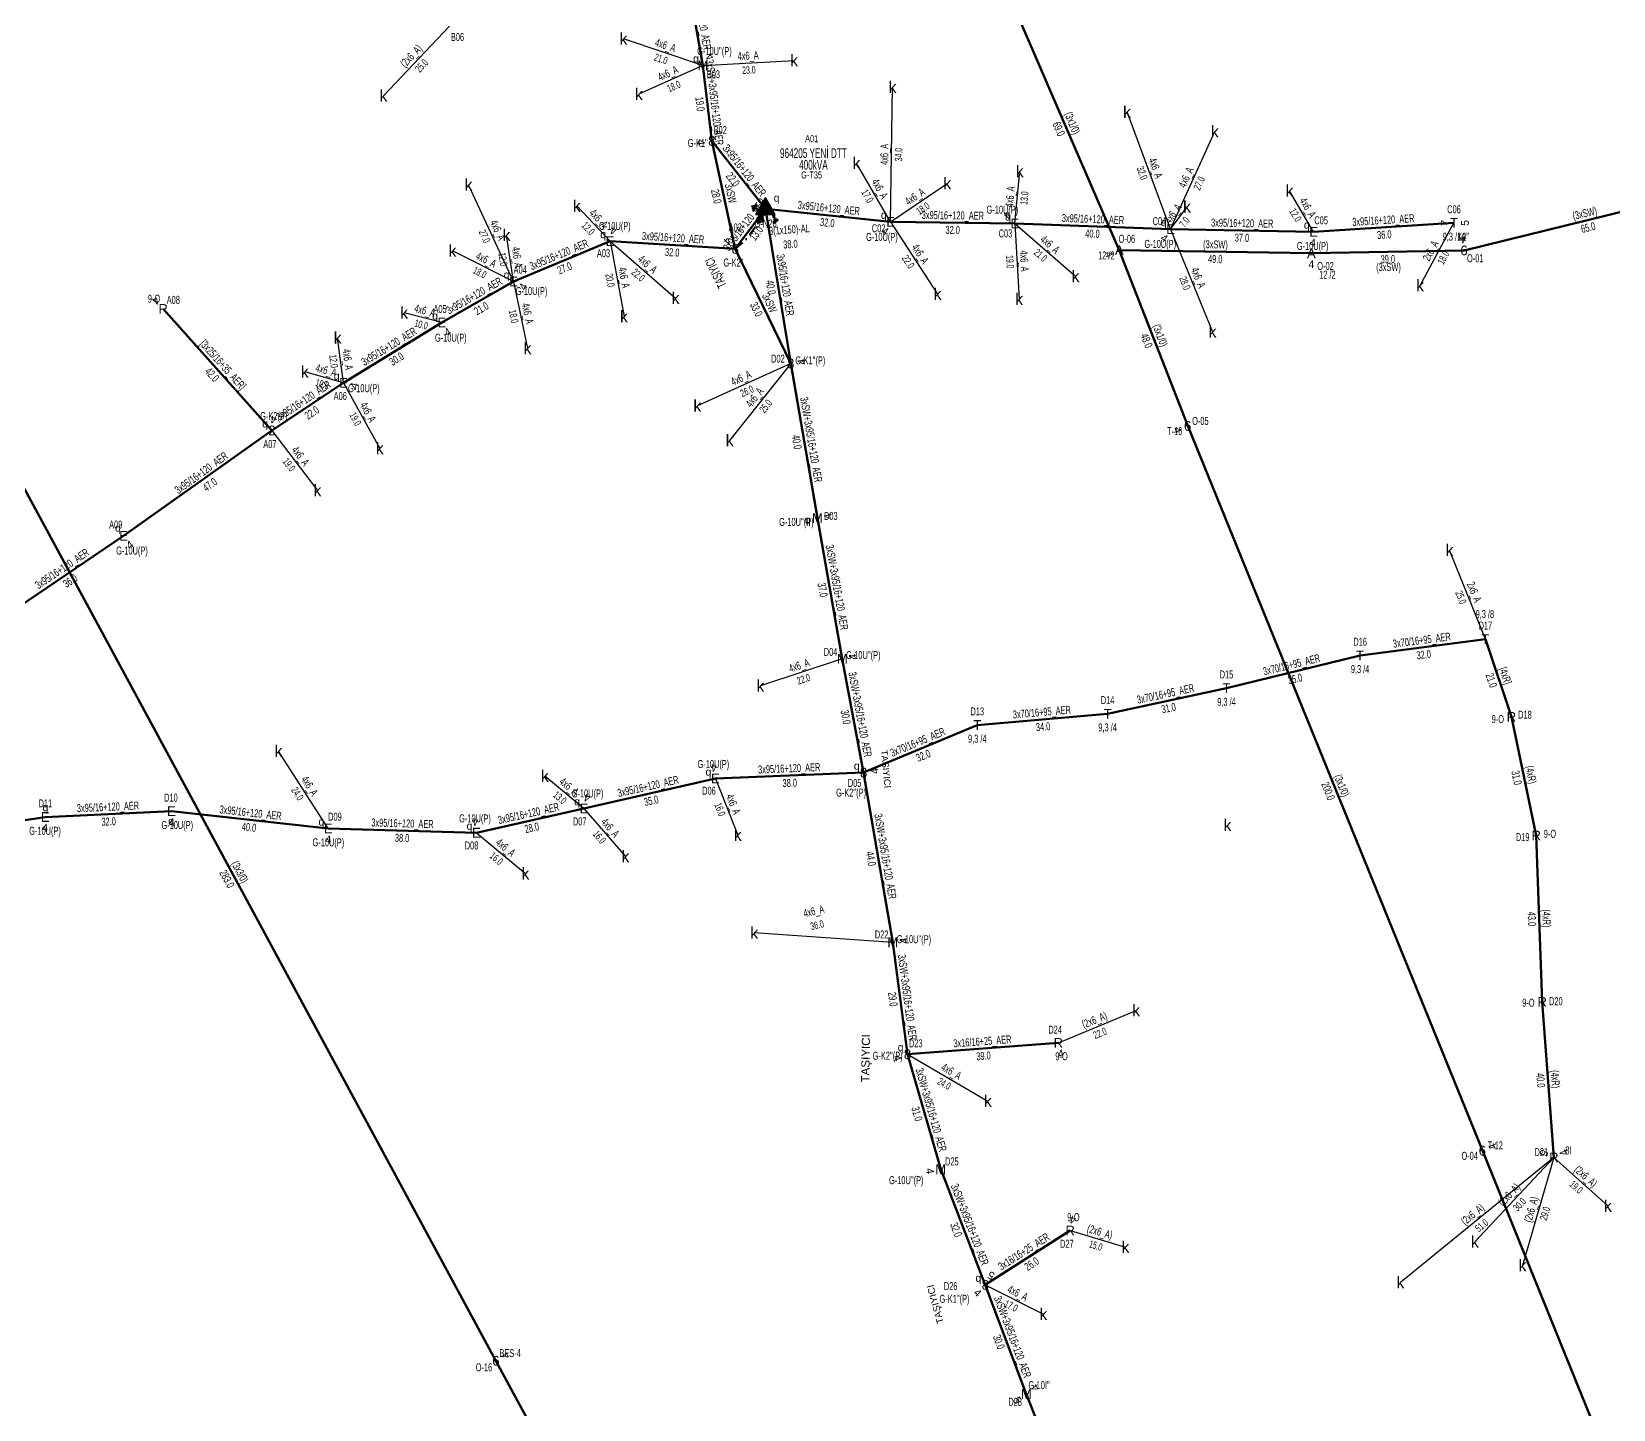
# Model space of a CAD drawing. Header units: millimetres. Extents: x 547575 to 550077, y 4149016 to 4153735.
# Drawn here: x 548724.6 to 549129.8, y 4151934.4 to 4152287.3 of the extents above; entities that cross this region are included whole.
import ezdxf
from ezdxf.enums import TextEntityAlignment as Align

# ---------------------------------------------------------------- set-up
doc = ezdxf.new("R2010")
doc.units = ezdxf.units.MM
doc.linetypes.add('DASHDOT', pattern=[5, 2.5, -1.25, 0, -1.25])
for name, color, linetype, lineweight in [('DIREK_AG_MEVCUT', 120, 'Continuous', 25), ('DIREK_AG_YENI', 108, 'Continuous', 25), ('DIREK_ENH_MEVCUT', 6, 'Continuous', 25), ('DIREK_OG_MEVCUT', 16, 'Continuous', 25), ('DIREK_OG_YENI', 10, 'Continuous', 25), ('HAT_ABONE_HAVAI_MEVCUT', 56, 'Continuous', 30), ('HAT_ABONE_HAVAI_YENI', 30, 'Continuous', 30), ('HAT_AG_HAVAI_BYSK', 3, 'Continuous', 50), ('HAT_AG_HAVAI_MEVCUT', 126, 'Continuous', 50), ('HAT_AG_HAVAI_YENI', 3, 'Continuous', 50), ('HAT_ENH_HAVAI_MEVCUT', 6, 'Continuous', 70), ('HAT_OG_HAVAI_MEVCUT', 48, 'Continuous', 70), ('HAT_OG_HAVAI_YENI', 1, 'Continuous', 70), ('HAT_OG_YERALTI_YENI', 1, 'DASHDOT', 70), ('KOFRE_ABONE_MEVCUT', 6, 'Continuous', 25), ('KOFRE_AG_MEVCUT', 6, 'Continuous', 25), ('KULLANICI', 1, 'Continuous', 25), ('NODE_OG_YENI', 5, 'Continuous', 25), ('TRAFO_TADILAT_BYSK', 5, 'Continuous', 30), ('TRAFO_YENI', 5, 'Continuous', 30)]:
    doc.layers.add(name, color=color, linetype=linetype, lineweight=lineweight)
doc.layers.add('DIREK_AG_TADILAT_BYSK', color=3, linetype='Continuous')
doc.styles.add('Direk', font='B_CAD')
doc.styles.get("Standard").update_dxf_attribs({"font": 'Arial'})

# ---------------------------------------------------------------- blocks, each defined once
blk = doc.blocks.new('YENI_DIREK')
h = blk.add_hatch(color=32)
h.paths.add_polyline_path([(-3.28, -0.5), (-3.07, -0.63), (-2.64, 0.1), (-1.87, -0.35), (-1.77, -0.17), (-2.54, 0.28), (-2.11, 1.01), (-2.33, 1.14)])
h.paths.add_polyline_path([(-3.42, -0.17), (-3.29, -0.25), (-2.57, 0.98), (-2.7, 1.06)])
h.paths.add_polyline_path([(-3.5, 0.29), (-3.37, 0.22), (-3.01, 0.82), (-3.14, 0.9)])
h.paths.add_polyline_path([(-3.41, 0.73), (-3.54, 0.81), (-3.62, 0.68), (-3.49, 0.61)])
h.paths.add_polyline_path([(-1.26, -1.44), (-1.46, -1.44), (-1.47, -2.34), (-2.22, -2.34), (-2.48, -3.47), (-2.38, -3.47), (-2.17, -2.54), (-1.87, -2.54), (-2.08, -3.47), (-1.98, -3.47), (-1.77, -2.54), (-1.47, -2.54), (-1.68, -3.48), (-1.58, -3.48), (-1.37, -2.54), (-1.07, -2.54), (-1.28, -3.48), (-1.18, -3.48), (-0.97, -2.54), (-0.67, -2.55), (-0.88, -3.48), (-0.78, -3.48), (-0.52, -2.35), (-1.27, -2.34)])
at = {"layer": 'TRAFO_YENI'}
for points in [[(2.31, -1.57), (2.08, -1.92), (2.04, -1.44), (1.9, -1.44), (1.98, -2.32), (2.21, -1.96), (2.27, -2.67), (2.06, -2.67), (2.36, -2.87), (2.36, -2.86), (2.6, -2.49), (2.41, -2.63)], [(2.31, -1.57), (2.08, -1.92), (2.04, -1.44), (1.9, -1.44), (1.98, -2.32), (2.21, -1.96), (2.27, -2.67), (2.06, -2.67), (2.36, -2.87), (1.94, -3.19), (2.16, -3.79), (2.22, -3.74), (2.04, -3.26), (2.22, -3.13), (2.4, -3.6), (2.46, -3.56), (2.28, -3.08), (2.46, -2.94), (2.64, -3.42), (2.69, -3.38), (2.51, -2.9), (2.69, -2.76), (2.87, -3.24), (2.93, -3.2), (2.75, -2.72), (2.93, -2.58), (3.11, -3.06), (3.17, -3.01), (2.95, -2.42), (2.36, -2.86), (2.6, -2.49), (2.41, -2.63)], [(2.93, -2.58), (3.11, -3.06), (3.17, -3.01), (2.95, -2.42), (2.36, -2.86), (2.6, -2.49), (2.41, -2.63), (2.31, -1.57), (2.08, -1.92), (2.04, -1.44), (1.9, -1.44), (1.98, -2.32), (2.21, -1.96), (2.27, -2.67), (2.06, -2.67), (2.36, -2.87), (1.94, -3.19), (2.16, -3.79), (2.22, -3.74), (2.04, -3.26), (2.22, -3.13), (2.4, -3.6), (2.46, -3.56), (2.28, -3.08), (2.46, -2.94), (2.64, -3.42), (2.69, -3.38), (2.51, -2.9), (2.69, -2.76), (2.87, -3.24), (2.93, -3.2), (2.75, -2.72)]]:
    blk.add_hatch(color=32, dxfattribs=at).paths.add_polyline_path(points)
at = {"layer": 'TRAFO_TADILAT_BYSK', "color": 32, "flags": 128}
for points in [[(-3.49, 0.61), (-3.41, 0.73), (-3.54, 0.81), (-3.62, 0.68), (-3.49, 0.61)], [(-3.37, 0.22), (-3.01, 0.82), (-3.14, 0.9), (-3.5, 0.29), (-3.37, 0.22)], [(-3.29, -0.25), (-2.57, 0.98), (-2.7, 1.06), (-3.42, -0.17), (-3.29, -0.25)], [(-1.77, -0.17), (-2.54, 0.28), (-2.11, 1.01), (-2.33, 1.14), (-3.28, -0.5), (-3.07, -0.63), (-2.64, 0.1), (-1.87, -0.35), (-1.77, -0.17)], [(-1.26, -1.44), (-1.46, -1.44), (-1.47, -2.34), (-2.22, -2.34), (-2.48, -3.47), (-2.38, -3.47), (-2.17, -2.54), (-1.87, -2.54), (-2.08, -3.47), (-1.98, -3.47), (-1.77, -2.54), (-1.47, -2.54), (-1.68, -3.48), (-1.58, -3.48), (-1.37, -2.54), (-1.07, -2.54), (-1.28, -3.48), (-1.18, -3.48), (-0.97, -2.54), (-0.67, -2.55), (-0.88, -3.48), (-0.78, -3.48), (-0.52, -2.35), (-1.27, -2.34), (-1.26, -1.44)]]:
    blk.add_lwpolyline(points, dxfattribs=at)
at = {"layer": 'TRAFO_YENI', "linetype": 'Continuous'}
for p, q in [((-2.5, -1.44), (0, 2.89)), ((2.5, -1.44), (0, 2.89)), ((-2.5, -1.44), (2.5, -1.44))]:
    blk.add_line(p, q, dxfattribs=at)
at = {"layer": 'TRAFO_YENI', "color": 32, "flags": 128}
blk.add_lwpolyline([(1.9, -1.44), (2.04, -1.44), (2.08, -1.92), (2.31, -1.57), (2.41, -2.63), (2.6, -2.49), (2.36, -2.86), (2.95, -2.42), (3.17, -3.01), (3.11, -3.06), (2.93, -2.58), (2.75, -2.72), (2.93, -3.2), (2.87, -3.24), (2.69, -2.76), (2.51, -2.9), (2.69, -3.38), (2.64, -3.42), (2.46, -2.94), (2.28, -3.08), (2.46, -3.56), (2.4, -3.6), (2.22, -3.13), (2.04, -3.26), (2.22, -3.74), (2.16, -3.79), (1.94, -3.19), (2.36, -2.87), (2.06, -2.67), (2.27, -2.67), (2.21, -1.96), (1.98, -2.32), (1.9, -1.44)], dxfattribs=at)
at = {"layer": 'TRAFO_YENI', "linetype": 'Continuous'}
for points in [[(-2.5, -1.44), (0, -1.44), (0, 2.89)], [(0, -1.44), (0, 2.89), (2.5, -1.44)]]:
    blk.add_solid(points, dxfattribs=at)

msp = doc.modelspace()

# ---------------------------------------------------------------- linework, layer by layer
at = {"layer": 'HAT_ABONE_HAVAI_MEVCUT'}
for p, q in [((548831.6, 4152288.7), (548814.73, 4152270.83)), ((548987.62, 4152028.23), (549007.55, 4152036.56)), ((549114.578, 4151998.88), (549075.265, 4151966.879)), ((549114.578, 4151998.88), (549094.356, 4151977.3)), ((549114.578, 4151998.88), (549106.536, 4151971.232)), ((549114.578, 4151998.88), (549128.429, 4151986.462)), ((548990.64, 4151980.19), (549004.82, 4151975.94))]:
    msp.add_line(p, q, dxfattribs=at)
at = {"layer": 'HAT_ABONE_HAVAI_YENI'}
for p, q in [((548896.551, 4152278.588), (548876.19, 4152285.41)), ((548896.551, 4152278.588), (548880.16, 4152271.22)), ((548896.551, 4152278.588), (548919.91, 4152279.89)), ((548944.65, 4152238.554), (548945.15, 4152273.04)), ((549016.363, 4152236.677), (549005.211792, 4152266.678242)), ((549016.363, 4152236.677), (549027.71, 4152261.65)), ((548944.65, 4152238.554), (548935.89, 4152253.57)), ((548976.485, 4152238.1), (548977.72, 4152251.48)), ((548848.026, 4152223.248), (548836.52, 4152247.99)), ((548944.65, 4152238.554), (548959.17, 4152248.38)), ((549053.027, 4152236.006), (549046.82, 4152246.45)), ((548872.76, 4152233.594), (548864.23, 4152242.6)), ((549016.363, 4152236.677), (549020.58, 4152242.41)), ((548944.65, 4152238.554), (548956.69, 4152220.05)), ((548976.485, 4152238.1), (548977.57, 4152218.73)), ((548976.485, 4152238.1), (548992.04, 4152224.59)), ((549080.3, 4152222.22), (549088.978, 4152238.26)), ((548848.026, 4152223.248), (548846.24, 4152235.17)), ((548872.76, 4152233.594), (548889.57, 4152218.99)), ((548872.76, 4152233.594), (548876.34, 4152214.26)), ((549016.363, 4152236.677), (549027.14, 4152210.37)), ((548848.026, 4152223.248), (548832.38, 4152231.1)), ((548848.026, 4152223.248), (548851.63, 4152206.12)), ((548829.678, 4152212.74), (548820.01, 4152215.26)), ((548804.485, 4152197.315), (548802.98, 4152208.83)), ((548919.052, 4152202.292), (548895.13, 4152191.4)), ((548919.052, 4152202.292), (548903.41, 4152182.57)), ((548804.485, 4152197.315), (548794.54, 4152200.13)), ((548804.485, 4152197.315), (548813.76, 4152180.49)), ((548786.137, 4152185.11), (548797.81, 4152169.73)), ((549097.024833, 4152131.635245), (549087.846, 4152154.413)), ((548932.271, 4152126.604), (548911.29, 4152119.67)), ((548800.562, 4152083.132), (548787.85, 4152102.97)), ((548866.084, 4152088.3), (548856.07, 4152096.6)), ((548899.739, 4152095.934), (548905.5, 4152081.46)), ((548866.084, 4152088.3), (548876.71, 4152075.97)), ((548838.521, 4152082.077), (548851.09, 4152071.59)), ((548945.202862, 4152053.986963), (548909.72, 4152056.4)), ((548948.974, 4152025.334), (548969.57, 4152013.35)), ((548968.898, 4151966.266), (548983.78, 4151958.72))]:
    msp.add_line(p, q, dxfattribs=at)
at = {"layer": 'HAT_AG_HAVAI_BYSK'}
for p, q in [((548758.27, 4152216.23), (548786.137, 4152185.11)), ((549103.702, 4152111.741), (549097.024833, 4152131.635245))]:
    msp.add_line(p, q, dxfattribs=at)
at = {"layer": 'HAT_AG_HAVAI_MEVCUT'}
for p, q in [((549110.055, 4152081.367), (549103.702, 4152111.741)), ((549111.579, 4152038.733), (549110.055, 4152081.367)), ((549111.579, 4152038.733), (549114.578, 4151998.88))]:
    msp.add_line(p, q, dxfattribs=at)
at = {"layer": 'HAT_AG_HAVAI_YENI'}
for p, q in [((548912.604251, 4152241.858551), (548898.832, 4152259.283)), ((548912.604251, 4152241.858551), (548904.839, 4152231.627)), ((548912.604251, 4152241.858551), (548944.65, 4152238.554)), ((548912.604251, 4152241.858551), (548919.052, 4152202.292)), ((548944.65, 4152238.554), (548976.485, 4152238.1)), ((548976.485, 4152238.1), (549016.363, 4152236.677)), ((549053.027, 4152236.006), (549088.978, 4152238.26)), ((548872.76, 4152233.594), (548848.026, 4152223.248)), ((548904.839, 4152231.627), (548872.76, 4152233.594)), ((549016.363, 4152236.677), (549053.027, 4152236.006)), ((548848.026, 4152223.248), (548829.678, 4152212.74)), ((548829.678, 4152212.74), (548804.485, 4152197.315)), ((548804.485, 4152197.315), (548786.137, 4152185.11)), ((548786.137, 4152185.11), (548748.113, 4152158.136)), ((548718.689, 4152138.177), (548748.113, 4152158.136)), ((549064.926464, 4152127.482977), (549097.024833, 4152131.635245)), ((549030.691854, 4152119.114386), (549064.926464, 4152127.482977)), ((549000.240065, 4152112.548219), (549030.691854, 4152119.114386)), ((548966.853711, 4152109.656978), (549000.240065, 4152112.548219)), ((548937.729, 4152097.461), (548966.853711, 4152109.656978)), ((548899.739, 4152095.934), (548866.084, 4152088.3)), ((548937.729, 4152097.461), (548899.739, 4152095.934)), ((548760.391, 4152087.563), (548728.052208, 4152086.094698)), ((548800.562, 4152083.132), (548760.391, 4152087.563)), ((548866.084, 4152088.3), (548838.521, 4152082.077)), ((548728.052208, 4152086.094698), (548699.246, 4152081.835)), ((548838.521, 4152082.077), (548800.562, 4152083.132)), ((548987.62, 4152028.23), (548948.974, 4152025.334)), ((548990.64, 4151980.19), (548968.898, 4151966.266))]:
    msp.add_line(p, q, dxfattribs=at)
at = {"layer": 'HAT_ENH_HAVAI_MEVCUT'}
for p, q in [((549003.229996, 4152231.296734), (548975.718943, 4152294.905611)), ((549020.74998, 4152186.263517), (549003.229996, 4152231.296734)), ((548709.025222, 4152195.468643), (548843.543, 4151946.816)), ((549096.242398, 4152000.639409), (549020.74998, 4152186.263517)), ((549162.505794, 4151837.577322), (549096.242398, 4152000.639409)), ((548843.543, 4151946.816), (548979.421, 4151695.522))]:
    msp.add_line(p, q, dxfattribs=at)
at = {"layer": 'HAT_OG_HAVAI_MEVCUT'}
for p, q in [((549091.552, 4152231.22), (549154.257, 4152246.621)), ((549003.229996, 4152231.296734), (549052.440514, 4152230.478682)), ((549091.552, 4152231.22), (549052.440514, 4152230.478682))]:
    msp.add_line(p, q, dxfattribs=at)
at = {"layer": 'HAT_OG_HAVAI_YENI'}
for p, q in [((548896.551, 4152278.588), (548891.421693, 4152307.819313)), ((548898.832, 4152259.283), (548896.551, 4152278.588)), ((548898.832, 4152259.283), (548904.839, 4152231.627)), ((548904.839, 4152231.627), (548919.052, 4152202.292)), ((548919.052, 4152202.292), (548925.878, 4152162.612)), ((548925.878, 4152162.612), (548932.271, 4152126.604)), ((548932.271, 4152126.604), (548937.729, 4152097.461)), ((548937.729, 4152097.461), (548945.202862, 4152053.986963)), ((548945.202862, 4152053.986963), (548948.974, 4152025.334)), ((548948.974, 4152025.334), (548957.482, 4151995.853)), ((548957.482, 4151995.853), (548968.898, 4151966.266)), ((548968.898, 4151966.266), (548979.414, 4151938.308)), ((548979.414, 4151938.308), (548990.5, 4151910.416))]:
    msp.add_line(p, q, dxfattribs=at)
at = {"layer": 'HAT_OG_YERALTI_YENI', "flags": 128}
for points in [[(548904.839, 4152231.627), (548907.849534, 4152234.231453), (548912.614981, 4152241.155229)], [(548912.614981, 4152241.155229), (548912.604251, 4152241.858551)]]:
    msp.add_lwpolyline(points, dxfattribs=at)

# ---------------------------------------------------------------- block references
at = {"layer": 'TRAFO_YENI'}
msp.add_blockref('YENI_DIREK', (548912.604251, 4152241.858551), dxfattribs=at)

# ---------------------------------------------------------------- texts
at = {"layer": 'DIREK_AG_MEVCUT', "width": 0.53}
for s, p in [('B06', (548833.681654, 4152285.886334)), ('9-O', (548755.920053, 4152218.854264)), ('A08', (548760.877396, 4152218.564842)), ('D24', (548986.803872, 4152031.633518)), ('9-O', (548988.437973, 4152024.818785)), ('9-O', (548991.478595, 4151983.596409)), ('D27', (548989.803344, 4151976.79147))]:
    msp.add_text(s, height=2.05, dxfattribs=at).set_placement(p, align=Align.MIDDLE_CENTER)
at = {"layer": 'DIREK_AG_MEVCUT', "color": 32, "style": 'Direk'}
for s, rotation, p in [('4', 581.843464, (548756.402126, 4152218.315916)), ('4', 373.484329, (548988.272902, 4152025.507186)), ('5', 246.724633, (549112.005874, 4151999.986422)), ('4', 116.212966, (549117.090044, 4152000.116785)), ('4', 166.169851, (548991.309324, 4151982.908824))]:
    msp.add_text(s, height=2, rotation=rotation, dxfattribs=at).set_placement(p, align=Align.MIDDLE_CENTER)
at = {"layer": 'DIREK_AG_MEVCUT', "style": 'Direk'}
for p in [(548758.27, 4152216.23), (548987.62, 4152028.23), (548990.64, 4151980.19)]:
    msp.add_text('R', height=2.5, dxfattribs=at).set_placement(p, align=Align.MIDDLE_CENTER)
at = {"layer": 'DIREK_AG_MEVCUT', "linetype": 'ByBlock', "width": 0.53}
for s, p in [('9-O', (549100.214237, 4152111.174296)), ('D18', (549107.156694, 4152112.302331)), ('D19', (549106.580573, 4152080.944676)), ('9-O', (549113.562875, 4152081.79339)), ('9-O', (549108.050535, 4152038.53725)), ('D20', (549115.073626, 4152038.926872)), ('D21', (549111.362843, 4152000.263027)), ('8I', (549118.281113, 4152000.703199))]:
    msp.add_text(s, height=2.05, dxfattribs=at).set_placement(p, align=Align.MIDDLE_CENTER)
at = {"layer": 'DIREK_AG_MEVCUT', "linetype": 'ByBlock', "style": 'Direk'}
for p in [(549103.702, 4152111.741), (549110.055, 4152081.367), (549111.579, 4152038.733), (549114.578, 4151998.88)]:
    msp.add_text('R', height=2.5, dxfattribs=at).set_placement(p, align=Align.MIDDLE_CENTER)
at = {"layer": 'DIREK_AG_TADILAT_BYSK', "width": 0.53}
for s, p in [('C06', (549088.978, 4152241.76)), ('9,3 /14', (549088.978, 4152234.76)), ('9,3 /8', (549096.891578, 4152138.077176)), ('D17', (549097.024833, 4152135.135245)), ('D16', (549064.926464, 4152130.982977)), ('D15', (549030.691854, 4152122.614386)), ('9,3 /4', (549064.926464, 4152123.982977)), ('D14', (549000.240065, 4152116.048219)), ('9,3 /4', (549030.691854, 4152115.614386)), ('D13', (548966.853711, 4152113.156978)), ('9,3 /4', (549000.240065, 4152109.048219)), ('9,3 /4', (548966.853711, 4152106.156978))]:
    msp.add_text(s, height=2.05, dxfattribs=at).set_placement(p, align=Align.MIDDLE_CENTER)
at = {"layer": 'DIREK_AG_TADILAT_BYSK', "color": 32, "style": 'Direk'}
for s, rotation, p in [('4', 270, (549086.178, 4152238.26)), ('5', 450, (549091.778, 4152238.26))]:
    msp.add_text(s, height=2, rotation=rotation, dxfattribs=at).set_placement(p, align=Align.MIDDLE_CENTER)
at = {"layer": 'DIREK_AG_TADILAT_BYSK', "style": 'Direk'}
for p in [(549088.978, 4152238.26), (549097.024833, 4152131.635245), (549064.926464, 4152127.482977), (549030.691854, 4152119.114386), (549000.240065, 4152112.548219), (548966.853711, 4152109.656978)]:
    msp.add_text('T', height=2.5, dxfattribs=at).set_placement(p, align=Align.MIDDLE_CENTER)
at = {"layer": 'DIREK_AG_YENI', "width": 0.53}
for s, p in [('G-10U(P)', (548973.275493, 4152241.670192)), ('G-10U(P)', (548873.987042, 4152237.489833)), ('C02', (548941.573602, 4152236.884937)), ('C04', (549013.525242, 4152238.725689)), ('C05', (549054.9424, 4152238.935376)), ('G-10U(P)', (548942.413968, 4152234.680357)), ('C03', (548974.062256, 4152235.574072)), ('G-10U(P)', (549013.724949, 4152232.893091)), ('G-10U(P)', (549052.769111, 4152232.377227)), ('A03', (548871.095034, 4152230.515382)), ('A04', (548849.743656, 4152226.297534)), ('G-10U(P)', (548852.6496, 4152220.819613)), ('A05', (548829.215384, 4152216.209292)), ('G-10U(P)', (548831.96702, 4152208.875486)), ('G-10U(P)', (548809.686673, 4152195.937956)), ('A06', (548803.653039, 4152193.915317)), ('G-K2(P)', (548786.6051, 4152188.783193)), ('A07', (548785.626016, 4152181.647502)), ('A09', (548746.115309, 4152161.009888)), ('G-10U(P)', (548750.280568, 4152154.350255)), ('G-10U(P)', (548899.246167, 4152099.656859)), ('D10', (548760.249008, 4152091.060119)), ('G-10U(P)', (548867.002344, 4152092.14393)), ('D06', (548898.108915, 4152092.836772)), ('D11', (548728.098486, 4152089.594392)), ('D09', (548802.283905, 4152086.179137)), ('G-10U(P)', (548728.005589, 4152082.56928)), ('G-10U(P)', (548761.882832, 4152084.043346)), ('G-10U(P)', (548838.163272, 4152085.748302)), ('D07', (548864.98727, 4152084.97627)), ('G-10U(P)', (548800.5996, 4152079.611422)), ('D08', (548837.282921, 4152078.803293))]:
    msp.add_text(s, height=2.05, dxfattribs=at).set_placement(p, align=Align.MIDDLE_CENTER)
at = {"layer": 'DIREK_AG_YENI', "color": 32, "style": 'Direk'}
for rotation, p in [(162.517514, (548873.60116, 4152236.264665)), (221.954695, (548974.61308, 4152240.182286)), (330.00463, (548943.250196, 4152236.129016)), (325.116711, (549014.761661, 4152234.380108)), (355.934949, (549052.828511, 4152233.213044)), (422.290845, (548850.504894, 4152221.946046)), (390.639012, (548831.104957, 4152210.330893)), (435.172172, (548807.191758, 4152196.598437)), (172.737561, (548786.49096, 4152187.887537)), (394.803857, (548749.711153, 4152155.83689)), (187.540977, (548899.371541, 4152098.709784)), (163.890101, (548866.860946, 4152090.990047)), (359.242392, (548728.015185, 4152083.294943)), (362.325075, (548760.504593, 4152084.765305)), (185.565275, (548838.249457, 4152084.863802)), (360.611899, (548800.591902, 4152080.33216))]:
    msp.add_text('4', height=2, rotation=rotation, dxfattribs=at).set_placement(p, align=Align.MIDDLE_CENTER)
at = {"layer": 'DIREK_AG_YENI', "color": 4, "style": 'Direk'}
for p in [(548942.882233, 4152240.321767), (548974.717233, 4152239.867767), (549014.595233, 4152238.444767), (549051.259233, 4152237.773767), (548870.992233, 4152235.361767), (548846.258233, 4152225.015767), (548827.910233, 4152214.507767), (548802.717233, 4152199.082767), (548784.369233, 4152186.877767), (548746.686078, 4152160.188777), (548897.971233, 4152097.701767), (548728.085264, 4152088.59448), (548864.316233, 4152090.067767), (548760.310405, 4152085.064299), (548798.794233, 4152084.899767), (548836.753233, 4152083.844767)]:
    msp.add_text('q', height=2, dxfattribs=at).set_placement(p, align=Align.MIDDLE_CENTER)
at = {"layer": 'DIREK_AG_YENI', "style": 'Direk'}
for s, p in [('E', (548944.65, 4152238.554)), ('E', (548976.485, 4152238.1)), ('E', (549016.363, 4152236.677)), ('E', (549053.027, 4152236.006)), ('E', (548872.76, 4152233.594)), ('E', (548848.026, 4152223.248)), ('E', (548829.678, 4152212.74)), ('E', (548804.485, 4152197.315)), ('2', (548786.137, 4152185.11)), ('E', (548748.113, 4152158.136)), ('E', (548899.739, 4152095.934)), ('E', (548728.052208, 4152086.094698)), ('E', (548760.391, 4152087.563)), ('E', (548866.084, 4152088.3)), ('E', (548800.562, 4152083.132)), ('E', (548838.521, 4152082.077))]:
    msp.add_text(s, height=2.5, dxfattribs=at).set_placement(p, align=Align.MIDDLE_CENTER)
at = {"layer": 'DIREK_ENH_MEVCUT', "width": 0.53}
for s, p in [('O-06', (549005.17611, 4152234.205796)), ('12 /2', (548999.919458, 4152229.937398)), ('O-02', (549056.062821, 4152227.243966)), ('12 /2', (549056.541935, 4152225.000558)), ('O-05', (549024.002061, 4152187.557337)), ('T-16', (549017.402961, 4152184.931927)), ('T-12', (549099.574643, 4152001.994074)), ('O-04', (549093.000084, 4151999.321305)), ('BES-4', (548847.165595, 4151948.77528)), ('O-16', (548840.464426, 4151945.150953))]:
    msp.add_text(s, height=2.05, dxfattribs=at).set_placement(p, align=Align.MIDDLE_CENTER)
at = {"layer": 'DIREK_ENH_MEVCUT', "color": 32, "style": 'Direk'}
for rotation, p in [(292.323479, (549000.639845, 4152230.233195)), (360.066741, (549052.443775, 4152227.678684)), (291.694825, (549018.148315, 4152185.228461)), (112.123321, (549098.83625, 4152001.693893)), (118.406739, (548846.005859, 4151948.148037))]:
    msp.add_text('4', height=2, rotation=rotation, dxfattribs=at).set_placement(p, align=Align.MIDDLE_CENTER)
at = {"layer": 'DIREK_ENH_MEVCUT', "style": 'Direk'}
for s, p in [('A', (549003.229996, 4152231.296734)), ('A', (549052.440514, 4152230.478682)), ('6', (549020.74998, 4152186.263517)), ('6', (549096.242398, 4152000.639409)), ('6', (548843.543, 4151946.816))]:
    msp.add_text(s, height=2.5, dxfattribs=at).set_placement(p, align=Align.MIDDLE_CENTER)
at = {"layer": 'DIREK_OG_MEVCUT', "linetype": 'ByBlock', "width": 0.53}
for s, p in [("K2''", (549091.346008, 4152234.729843)), ('O-01', (549094.425871, 4152229.222285))]:
    msp.add_text(s, height=2.05, dxfattribs=at).set_placement(p, align=Align.MIDDLE_CENTER)
at = {"layer": 'DIREK_OG_MEVCUT', "color": 32, "linetype": 'ByBlock', "style": 'Direk'}
msp.add_text('4', height=2, rotation=183.358829, dxfattribs=at).set_placement((549091.387951, 4152234.01519), align=Align.MIDDLE_CENTER)
at = {"layer": 'DIREK_OG_MEVCUT', "linetype": 'ByBlock', "style": 'Direk'}
msp.add_text('6', height=2.5, dxfattribs=at).set_placement((549091.552, 4152231.22), align=Align.MIDDLE_CENTER)
at = {"layer": 'DIREK_OG_YENI', "width": 0.53}
for s, p in [("G-10U''(P)", (548899.514239, 4152282.290899)), ('B03', (548899.242425, 4152276.350539)), ('B02', (548900.988892, 4152262.039413)), ("G-K1''", (548895.250093, 4152258.741369)), ('A02', (548904.839, 4152237.127)), ("G-K2''", (548904.375029, 4152228.127)), ('D02', (548915.769828, 4152203.507462)), ("G-K1''(P)", (548924.081787, 4152203.062642)), ('D03', (548929.325733, 4152163.214608)), ("G-10U''(P)", (548920.500468, 4152161.672095)), ('D04', (548929.265332, 4152128.39731)), ("G-10U''(P)", (548937.638898, 4152127.583155)), ('D05', (548935.431693, 4152094.820474)), ("G-K2''(P)", (548934.508819, 4152092.342718)), ('D22', (548942.349696, 4152056.014141)), ("G-10U''(P)", (548950.607274, 4152054.80688)), ('D23', (548951.083073, 4152028.127172)), ("G-K2''(P)", (548943.886672, 4152024.943377)), ('D25', (548960.338875, 4151997.874945)), ("G-10U''(P)", (548948.65178, 4151993.080732)), ('D26', (548960.019153, 4151965.940572)), ("G-K1''(P)", (548961.017578, 4151962.691931)), ("G-10I''", (548982.685093, 4151940.579271)), ('D28', (548976.539073, 4151936.311805))]:
    msp.add_text(s, height=2.05, dxfattribs=at).set_placement(p, align=Align.MIDDLE_CENTER)
at = {"layer": 'DIREK_OG_YENI', "color": 32, "style": 'Direk'}
for s, rotation, p in [('4', 141.331514, (548898.300477, 4152280.774168)), ('4', 277.624984, (548896.056758, 4152258.911472)), ('4', 225.000001, (548902.859101, 4152233.606899)), ('4', 98.710866, (548921.819703, 4152202.716055)), ('4', 99.914223, (548928.636187, 4152163.094086)), ('4', 100.337636, (548935.025549, 4152127.106456)), ('4', 98.129073, (548940.500866, 4152097.85693)), ('4', 98.626694, (548947.971184, 4152054.406952)), ('4', 291.089299, (548946.361542, 4152024.326497)), ('4', 278.760611, (548954.714667, 4151995.426542)), ('5', 148.439358, (548970.363522, 4151968.651843)), ('4', 316.436079, (548966.968342, 4151964.237103)), ('5', 304.77404, (548977.114058, 4151936.711044)), ('4', 124.77404, (548981.713942, 4151939.904956))]:
    msp.add_text(s, height=2, rotation=rotation, dxfattribs=at).set_placement(p, align=Align.MIDDLE_CENTER)
at = {"layer": 'DIREK_OG_YENI', "color": 4, "style": 'Direk'}
for p in [(548894.783233, 4152280.355767), (548923.415333, 4152162.181566), (548935.961233, 4152099.228767), (548947.206233, 4152027.101767), (548967.130233, 4151968.033767)]:
    msp.add_text('q', height=2, dxfattribs=at).set_placement(p, align=Align.MIDDLE_CENTER)
at = {"layer": 'DIREK_OG_YENI', "style": 'Direk'}
for s, p in [('M', (548896.551, 4152278.588)), ('8', (548898.832, 4152259.283)), ('8', (548904.839, 4152231.627)), ('8', (548919.052, 4152202.292)), ('M', (548925.878, 4152162.612)), ('M', (548932.271, 4152126.604)), ('8', (548937.729, 4152097.461)), ('M', (548945.202862, 4152053.986963)), ('8', (548948.974, 4152025.334)), ('M', (548957.482, 4151995.853)), ('8', (548968.898, 4151966.266)), ('M', (548979.414, 4151938.308))]:
    msp.add_text(s, height=2.5, dxfattribs=at).set_placement(p, align=Align.MIDDLE_CENTER)
at = {"layer": 'HAT_ABONE_HAVAI_MEVCUT', "lineweight": 30, "width": 0.53}
for rotation, p in [(406.648819, (548822.546914, 4152280.348498, 274407.365)), (22.683117, (548997.257211, 4152033.179254, 274503.775)), (318.122447, (549122.07091, 4151993.303887, 274564.2145)), (406.860684, (549103.846761, 4151988.671208, 274547.178)), (399.14578, (549094.384899, 4151983.538711, 274537.6325)), (433.781821, (549109.740826, 4151985.293401, 274553.268)), (343.315585, (548997.974035, 4151978.879216, 274502.41))]:
    msp.add_text('(2x6_A)', height=2.05, rotation=rotation, dxfattribs=at).set_placement(p, align=Align.CENTER)
for s, rotation, p in [('25.0', 406.648819, (548823.783086, 4152279.181502, 274407.365)), ('22.0', 22.683117, (548997.912789, 4152031.610746, 274503.775)), ('19.0', 318.122447, (549120.93609, 4151992.038113, 274564.2145)), ('30.0', 406.860684, (549105.087239, 4151987.508792, 274547.178)), ('29.0', 433.781821, (549111.373174, 4151984.818599, 274553.268)), ('51.0', 399.14578, (549095.458101, 4151982.220289, 274537.6325)), ('15.0', 343.315585, (548997.485965, 4151977.250784, 274502.41))]:
    msp.add_text(s, height=1.9, rotation=rotation, dxfattribs=at).set_placement(p, align=Align.TOP_CENTER)
at = {"layer": 'HAT_ABONE_HAVAI_YENI', "lineweight": 30, "width": 0.53}
for s, rotation, p in [('4x6_A', 341.476456, (548886.64054, 4152282.804964, 274438.095)), ('4x6_A', 3.19029, (548908.183196, 4152280.087683, 274459.955)), ('4x6_A', 384.204631, (548888.007003, 4152275.679274, 274440.08)), ('4x6_A', 89.169347, (548944.050089, 4152255.809323, 274472.575)), ('4x6_A', 290.389674, (549011.584139, 4152251.973763, 274502.605896)), ('4x6_A', 65.564343, (549021.262638, 4152249.51512, 274513.855)), ('4x6_A', 300.258335, (548941.004198, 4152246.490315, 274467.945)), ('4x6_A', 34.087067, (548951.433616, 4152244.170959, 274479.585)), ('4x6_A', 84.726431, (548976.256098, 4152244.868125, 274488.86)), ('4x6_A', 313.445136, (548869.112128, 4152238.681511, 274432.115)), ('4x6_A', 53.663063, (549017.786786, 4152240.047153, 274510.29)), ('4x6_A', 300.723546, (549050.654196, 4152241.662262, 274523.41)), ('4x6_A', 294.940275, (548843.043736, 4152235.977422, 274418.26)), ('4x6_A', 319.024672, (548984.819874, 4152231.986743, 274496.02)), ('2x6_A', 61.585617, (549083.8914, 4152230.644468)), ('4x6_A', 333.350053, (548840.584258, 4152227.933699, 274416.19)), ('4x6_A', 278.519955, (548847.97362, 4152229.334931, 274423.12)), ('4x6_A', 319.016914, (548881.722461, 4152226.933668, 274444.785)), ('4x6_A', 303.050851, (548951.382459, 4152229.765576, 274478.345)), ('4x6_A', 273.206042, (548977.87617, 4152228.462538, 274488.785)), ('4x6_A', 280.490416, (548875.385793, 4152224.08176, 274438.17)), ('4x6_A', 292.277089, (549022.538057, 4152223.845723, 274513.57)), ('4x6_A', 345.390707, (548825.058392, 4152214.822518, 274410.005)), ('4x6_A', 281.882589, (548850.659786, 4152214.859021, 274425.815)), ('4x6_A', 277.446298, (548804.575332, 4152203.182657, 274401.49)), ('4x6_A', 344.195473, (548799.744003, 4152199.540367, 274397.27)), ('4x6_A', 384.480396, (548906.738775, 4152197.619588, 274447.565)), ('4x6_A', 411.581207, (548910.565034, 4152192.959194, 274451.705)), ('4x6_A', 298.866322, (548809.866886, 4152189.312853, 274406.88)), ('4x6_A', 307.197505, (548792.650573, 4152177.93388, 274398.905)), ('2x6_A', 291.948132, (549093.223811, 4152143.341824, 274543.923)), ('4x6_A', 378.288178, (548921.513773, 4152123.944067, 274455.645)), ('4x6_A', 302.651359, (548794.921674, 4152093.509597, 274393.925)), ('4x6_A', 320.346715, (548861.619419, 4152093.104432, 274428.035)), ('4x6_A', 291.703745, (548903.409242, 4152089.011336, 274452.75)), ('4x6_A', 310.754779, (548872.040884, 4152082.6899, 274438.355)), ('4x6_A', 320.159921, (548845.35005, 4152077.48616, 274425.545)), ('4x6_A', 373.561852, (548925.182679, 4152061.0043, 274454.86)), ('4x6_A', 329.806563, (548959.699483, 4152020.076683, 274484.785)), ('4x6_A', 333.112462, (548976.723405, 4151963.251112, 274491.89))]:
    msp.add_text(s, height=2.05, rotation=rotation, dxfattribs=at).set_placement(p, align=Align.CENTER)
for s, rotation, p in [('21.0', 341.476456, (548886.10046, 4152281.193036, 274438.095)), ('23.0', 3.19029, (548908.277804, 4152278.390317, 274459.955)), ('18.0', 384.204631, (548888.703997, 4152274.128726, 274440.08)), ('34.0', 89.169347, (548945.749911, 4152255.784677, 274472.575)), ('32.0', 290.389674, (549009.990653, 4152251.381478, 274502.605896)), ('27.0', 65.564343, (549022.810362, 4152248.81188, 274513.855)), ('17.0', 300.258335, (548939.535802, 4152245.633685, 274467.945)), ('13.0', 84.726431, (548977.948902, 4152244.711875, 274488.86)), ('18.0', 34.087067, (548952.386384, 4152242.763041, 274479.585)), ('12.0', 300.723546, (549049.192804, 4152240.793738, 274523.41)), ('12.0', 313.445136, (548867.877872, 4152237.512489, 274432.115)), ('7.0', 53.663063, (549019.156214, 4152239.039847, 274510.29)), ('27.0', 294.940275, (548841.502264, 4152235.260578, 274418.26)), ('12.0', 278.519955, (548846.29238, 4152229.083069, 274423.12)), ('22.0', 303.050851, (548949.957541, 4152228.838424, 274478.345)), ('19.0', 273.206042, (548976.17883, 4152228.367462, 274488.785)), ('21.0', 319.024672, (548983.705126, 4152230.703257, 274496.02)), ('18.0', 61.585617, (549085.3866, 4152229.835532)), ('18.0', 333.350053, (548839.821742, 4152226.414301, 274416.19)), ('20.0', 280.490416, (548873.714207, 4152223.77224, 274438.17)), ('22.0', 319.016914, (548880.607539, 4152225.650332, 274444.785)), ('28.0', 292.277089, (549020.964943, 4152223.201277, 274513.57)), ('10.0', 345.390707, (548824.629608, 4152213.177482, 274410.005)), ('18.0', 281.882589, (548848.996214, 4152214.508979, 274425.815)), ('12.0', 277.446298, (548802.889668, 4152202.962343, 274401.49)), ('10.0', 344.195473, (548799.280997, 4152197.904633, 274397.27)), ('26.0', 384.480396, (548907.443225, 4152196.072412, 274447.565)), ('25.0', 411.581207, (548911.896966, 4152191.902806, 274451.705)), ('19.0', 298.866322, (548808.378114, 4152188.492147, 274406.88)), ('19.0', 307.197505, (548791.296427, 4152176.90612, 274398.905)), ('25.0', 291.948132, (549091.647022, 4152142.70642, 274543.923)), ('22.0', 378.288178, (548922.047227, 4152122.329933, 274455.645)), ('24.0', 302.651359, (548793.490326, 4152092.592403, 274393.925)), ('13.0', 320.346715, (548860.534581, 4152091.795568, 274428.035)), ('16.0', 291.703745, (548901.829758, 4152088.382664, 274452.75)), ('16.0', 310.754779, (548870.753116, 4152081.5801, 274438.355)), ('16.0', 320.159921, (548844.26095, 4152076.18084, 274425.545)), ('36.0', 373.561852, (548925.581321, 4152059.3517, 274454.86)), ('24.0', 329.806563, (548958.844517, 4152018.607317, 274484.785)), ('17.0', 333.112462, (548975.954595, 4151961.734888, 274491.89))]:
    msp.add_text(s, height=1.9, rotation=rotation, dxfattribs=at).set_placement(p, align=Align.TOP_CENTER)
at = {"layer": 'HAT_AG_HAVAI_BYSK', "lineweight": 30, "width": 0.53}
for s, rotation, p in [('[3x25/16+35_AER]', 311.843464, (548772.836725, 4152201.237033, 274393.0685)), ('[4xR]', 288.553456, (549101.16924, 4152121.958583, 274548.512417))]:
    msp.add_text(s, height=2.05, rotation=rotation, dxfattribs=at).set_placement(p, align=Align.CENTER)
for s, rotation, p in [('42.0', 311.843464, (548771.570275, 4152200.102967, 274393.0685)), ('21.0', 288.553456, (549099.557594, 4152121.417662, 274548.512417))]:
    msp.add_text(s, height=2.05, rotation=rotation, dxfattribs=at).set_placement(p, align=Align.TOP_CENTER)
at = {"layer": 'HAT_AG_HAVAI_MEVCUT', "lineweight": 30, "width": 0.53}
for s, rotation, p in [('31.0', 281.813629, (549106.046504, 4152096.37998, 274551.851)), ('43.0', 272.04723, (549109.967543, 4152060.019635, 274555.0275)), ('40.0', 274.303485, (549112.230897, 4152018.742717, 274557.289))]:
    msp.add_text(s, height=2.05, rotation=rotation, dxfattribs=at).set_placement(p, align=Align.TOP_CENTER)
for rotation, p in [(281.813629, (549107.710496, 4152096.72802, 274551.851)), (272.04723, (549111.666457, 4152060.080365, 274555.0275)), (274.303485, (549113.926103, 4152018.870283, 274557.289))]:
    msp.add_text('(4xR)', height=2.05, rotation=rotation, dxfattribs=at).set_placement(p, align=Align.CENTER)
at = {"layer": 'HAT_AG_HAVAI_YENI', "lineweight": 30, "width": 0.53}
for s, rotation, p in [('3x95/16+120_AER', 308.322776, (548906.384976, 4152251.097853)), ('3x95/16+120_AER', 412.803533, (548908.044743, 4152237.256857)), ('3x95/16+120_AER', 354.112481, (548928.714315, 4152241.051792)), ('3x95/16+120_AER', 359.182958, (548960.579621, 4152239.176914, 274488.2425)), ('3x95/16+120_AER', 357.956334, (548996.454312, 4152238.237959, 274508.1815)), ('3x95/16+120_AER', 358.951528, (549034.710554, 4152237.191358, 274526.5135)), ('3x95/16+120_AER', 3.587823, (549070.949177, 4152237.981413)), ('3x95/16+120_AER', 382.6991, (548860.064992, 4152229.205163, 274424.013)), ('3x95/16+120_AER', 356.491971, (548888.85171, 4152233.459121)), ('3x95/16+120_AER', 279.25554, (548916.667059, 4152222.211988)), ('3x95/16+120_AER', 389.800003, (548838.429572, 4152218.731601, 274414.839)), ('3x95/16+120_AER', 391.478021, (548816.637654, 4152205.752414, 274402.2425)), ('3x95/16+120_AER', 393.631657, (548794.840226, 4152191.920223, 274393.0685)), ('3x95/16+120_AER', 396.012644, (548768.633731, 4152173.438054, 274376.065)), ('3x95/16+120_AER', 34.149979, (548732.923843, 4152148.859935)), ('3x70/16+95_AER', 7.370889, (549080.866601, 4152130.402087, 274548.512417)), ('3x70/16+95_AER', 13.736475, (549047.607321, 4152124.12437, 274532.463232)), ('3x70/16+95_AER', 12.168103, (549015.286796, 4152116.662206, 274515.345927)), ('3x70/16+95_AER', 4.949436, (548983.473553, 4152111.949429, 274500.120032)), ('3x70/16+95_AER', 22.721507, (548951.963041, 4152104.343023, 274483.426856)), ('3x95/16+120_AER', 362.301753, (548918.699862, 4152097.546814, 274449.8695)), ('3x95/16+120_AER', 372.780202, (548882.72347, 4152092.945942, 274433.042)), ('3x95/16+120_AER', 362.599657, (548744.18305, 4152087.677974, 274364.026104)), ('3x95/16+120_AER', 353.705523, (548780.569693, 4152086.192376, 274380.1955)), ('3x95/16+120_AER', 372.722569, (548852.115304, 4152086.017631, 274419.2605)), ('3x95/16+120_AER', 358.40798, (548819.565115, 4152083.454172, 274400.281)), ('3x16/16+25_AER', 364.285541, (548968.233482, 4152027.629623, 274474.487)), ('3x16/16+25_AER', 32.63629, (548979.310591, 4151973.943794))]:
    msp.add_text(s, height=2.05, rotation=rotation, dxfattribs=at).set_placement(p, align=Align.CENTER)
for s, rotation, p in [('22.0', 308.322776, (548905.051275, 4152250.043698)), ('13.0', 412.803533, (548909.398907, 4152236.229122)), ('32.0', 354.112481, (548928.539936, 4152239.360759)), ('32.0', 359.182958, (548960.555379, 4152237.477086, 274488.2425)), ('40.0', 357.956334, (548996.393688, 4152236.539041, 274508.1815)), ('37.0', 358.951528, (549034.679446, 4152235.491642, 274526.5135)), ('36.0', 3.587823, (549071.05556, 4152236.284745)), ('32.0', 356.491971, (548888.74769, 4152231.762306)), ('27.0', 382.6991, (548860.721008, 4152227.636837, 274424.013)), ('40.0', 279.25554, (548914.989192, 4152221.938563)), ('21.0', 389.800003, (548839.274428, 4152217.256399, 274414.839)), ('30.0', 391.478021, (548817.525346, 4152204.302586, 274402.2425)), ('22.0', 393.631657, (548795.781774, 4152190.504777, 274393.0685)), ('47.0', 396.012644, (548769.633269, 4152172.062946, 274376.065)), ('36.0', 34.149979, (548733.878157, 4152147.453065)), ('32.0', 7.370889, (549081.084697, 4152128.716135, 274548.512417)), ('35.0', 13.736475, (549048.010997, 4152122.472993, 274532.463232)), ('31.0', 12.168103, (549015.645123, 4152115.000399, 274515.345927)), ('34.0', 4.949436, (548983.620223, 4152110.255768, 274500.120032)), ('32.0', 22.721507, (548952.61967, 4152102.774955, 274483.426856)), ('38.0', 362.301753, (548918.768138, 4152095.848186, 274449.8695)), ('35.0', 372.780202, (548883.09953, 4152091.288058, 274433.042)), ('32.0', 362.599657, (548744.260157, 4152085.979724, 274364.026104)), ('40.0', 353.705523, (548780.383307, 4152084.502624, 274380.1955)), ('28.0', 372.722569, (548852.489696, 4152084.359369, 274419.2605)), ('38.0', 358.40798, (548819.517885, 4152081.754828, 274400.281)), ('39.0', 364.285541, (548968.360518, 4152025.934377, 274474.487)), ('26.0', 32.63629, (548980.227409, 4151972.512206))]:
    msp.add_text(s, height=2.05, rotation=rotation, dxfattribs=at).set_placement(p, align=Align.TOP_CENTER)
at = {"layer": 'HAT_ENH_HAVAI_MEVCUT', "lineweight": 30, "width": 0.53}
for s, rotation, p in [('(3x1/0)', 293.388645, (548990.254628, 4152263.438594, 274487.859472)), ('(3x1/0)', 291.258314, (549012.78215, 4152209.088313, 274501.614998)), ('(3x1/0)', 292.131335, (549059.283564, 4152093.771685, 274510.37499)), ('(3x3/0)', 298.412799, (548777.031722, 4152071.546769, 274421.7715))]:
    msp.add_text(s, height=2.05, rotation=rotation, dxfattribs=at).set_placement(p, align=Align.CENTER)
for s, rotation, p in [('69.0', 293.388645, (548988.694311, 4152262.763751, 274487.859472)), ('48.0', 291.258314, (549011.197826, 4152208.471938, 274501.614998)), ('200.0', 292.131335, (549057.708815, 4152093.131242, 274510.37499)), ('283.0', 298.412799, (548775.5365, 4152070.737874, 274421.7715))]:
    msp.add_text(s, height=2.05, rotation=rotation, dxfattribs=at).set_placement(p, align=Align.TOP_CENTER)
at = {"layer": 'HAT_OG_HAVAI_MEVCUT', "lineweight": 30, "width": 0.53}
for rotation, p in [(13.799289, (549122.701757, 4152239.745967, 274577.1285)), (359.047631, (549027.849383, 4152231.737591, 274526.220257)), (361.085852, (549072.224788, 4152225.950174, 274526.220257))]:
    msp.add_text('(3xSW)', height=2.05, rotation=rotation, dxfattribs=at).set_placement(p, align=Align.CENTER)
for s, rotation, p in [('65.0', 13.799289, (549123.107243, 4152238.095033, 274577.1285)), ('49.0', 359.047631, (549027.821127, 4152230.037826, 274526.220257)), ('39.0', 361.085852, (549072.012365, 4152229.999494, 274526.220257))]:
    msp.add_text(s, height=2.05, rotation=rotation, dxfattribs=at).set_placement(p, align=Align.TOP_CENTER)
at = {"layer": 'HAT_OG_HAVAI_YENI', "lineweight": 30, "width": 0.53}
for s, rotation, p in [('3xSW+3x95/16+120_AER', 279.952542, (548894.823555, 4152293.350564, 274445.710846)), ('3xSW+3x95/16+120_AER', 276.738022, (548898.535521, 4152269.035317, 274448.2755)), ('3xSW', 282.255513, (548902.666329, 4152245.635645)), ('3xSW', 295.849533, (548912.710651, 4152217.330322)), ('3xSW+3x95/16+120_AER', 279.76084, (548923.302695, 4152182.596106, 274462.939)), ('3xSW+3x95/16+120_AER', 280.067607, (548929.911412, 4152144.756589, 274466.1355)), ('3xSW+3x95/16+120_AER', 280.607666, (548935.835474, 4152112.18897, 274468.8645)), ('3xSW+3x95/16+120_AER', 279.75468, (548942.303642, 4152075.867997, 274472.601431)), ('3xSW+3x95/16+120_AER', 277.497846, (548947.931163, 4152039.771397, 274474.487)), ('3xSW+3x95/16+120_AER', 286.097531, (548954.044646, 4152010.82906, 274478.740974)), ('3xSW+3x95/16+120_AER', 291.098344, (548963.982744, 4151981.365407, 274484.448751)), ('3xSW+3x95/16+120_AER', 290.61389, (548974.951329, 4151952.586313, 274489.707))]:
    msp.add_text(s, height=2.05, rotation=rotation, dxfattribs=at).set_placement(p, align=Align.CENTER)
for s, rotation, p in [('19.0', 276.738022, (548896.847263, 4152268.835856, 274448.2755)), ('28.0', 282.255513, (548901.005071, 4152245.274783)), ('33.0', 295.849533, (548911.180749, 4152216.589106)), ('40.0', 279.76084, (548921.627305, 4152182.307894, 274462.939)), ('37.0', 280.067607, (548928.237588, 4152144.459411, 274466.1355)), ('30.0', 280.607666, (548934.164526, 4152111.87603, 274468.8645)), ('44.0', 279.75468, (548940.62822, 4152075.579966, 274472.601431)), ('29.0', 277.497846, (548946.245699, 4152039.549566, 274474.487)), ('31.0', 286.097531, (548952.411302, 4152010.357695, 274478.740974)), ('32.0', 291.098344, (548962.396705, 4151980.753458, 274484.448751)), ('30.0', 290.61389, (548973.360173, 4151951.987797, 274489.707))]:
    msp.add_text(s, height=2.05, rotation=rotation, dxfattribs=at).set_placement(p, align=Align.TOP_CENTER)
at = {"layer": 'HAT_OG_YERALTI_YENI', "lineweight": 30, "width": 0.53}
msp.add_text('3(1x150)-AL', height=2.05, rotation=4.020966, dxfattribs=at).set_placement((548918.784525, 4152235.547092), align=Align.CENTER)
msp.add_text('38.0', height=2.05, rotation=4.020966, dxfattribs=at).set_placement((548918.903732, 4152233.851276), align=Align.TOP_CENTER)
at = {"layer": 'KOFRE_ABONE_MEVCUT', "style": 'Direk'}
for p in [(549087.846, 4152154.413), (549128.429, 4151986.462), (549094.356, 4151977.3), (549106.536, 4151971.232), (549075.265, 4151966.879)]:
    msp.add_text('k', height=3, dxfattribs=at).set_placement(p, align=Align.MIDDLE_CENTER)
at = {"layer": 'KOFRE_ABONE_MEVCUT', "linetype": 'ByBlock', "style": 'Direk'}
msp.add_text('k', height=3, dxfattribs=at).set_placement((549030.951, 4152084.013), align=Align.MIDDLE_CENTER)
at = {"layer": 'KOFRE_AG_MEVCUT', "style": 'Direk'}
for p in [(548876.19, 4152285.41), (548919.91, 4152279.89), (548945.15, 4152273.04), (548814.73, 4152270.83), (548880.16, 4152271.22), (549005.211792, 4152266.678242), (549027.71, 4152261.65), (548935.89, 4152253.57), (548836.52, 4152247.99), (548959.17, 4152248.38), (548977.72, 4152251.48), (549046.82, 4152246.45), (548864.23, 4152242.6), (549020.58, 4152242.41), (548846.24, 4152235.17), (548832.38, 4152231.1), (548992.04, 4152224.59), (548956.69, 4152220.05), (549080.3, 4152222.22), (548820.01, 4152215.26), (548889.57, 4152218.99), (548977.57, 4152218.73), (548876.34, 4152214.26), (548802.98, 4152208.83), (549027.14, 4152210.37), (548851.63, 4152206.12), (548794.54, 4152200.13), (548895.13, 4152191.4), (548813.76, 4152180.49), (548903.41, 4152182.57), (548797.81, 4152169.73), (548911.29, 4152119.67), (548787.85, 4152102.97), (548856.07, 4152096.6), (548905.5, 4152081.46), (548876.71, 4152075.97), (548851.09, 4152071.59), (548909.72, 4152056.4), (549007.55, 4152036.56), (548969.57, 4152013.35), (549004.82, 4151975.94), (548983.78, 4151958.72)]:
    msp.add_text('k', height=3, dxfattribs=at).set_placement(p, align=Align.MIDDLE_CENTER)
at = {"layer": 'KULLANICI', "width": 0.6}
msp.add_text('TAŞIYICI', height=2.359, rotation=116.174188, dxfattribs=at).set_placement((548898.764331, 4152224.93867), align=Align.TOP_CENTER)
at = {"layer": 'KULLANICI'}
for height, rotation, p in [(1.6875, 275.617809, (548943.43288, 4152098.395396)), (2.1208, 88.9878, (548938.225148, 4152024.285063))]:
    msp.add_text('TAŞIYICI', height=height, rotation=rotation, dxfattribs=at).set_placement(p, align=Align.MIDDLE_CENTER)
msp.add_text('TAŞIYICI', height=1.7599, rotation=105.2264, dxfattribs=at).set_placement((548958.272686, 4151956.585076))
at = {"layer": 'NODE_OG_YENI', "style": 'Direk'}
msp.add_text('M', height=1.4, dxfattribs=at).set_placement((548912.614981, 4152241.155229), align=Align.MIDDLE_CENTER)
at = {"layer": 'NODE_OG_YENI', "width": 0.6}
msp.add_text('O-N26', height=2.1, dxfattribs=at).set_placement((548912.614981, 4152239.155229), align=Align.TOP_CENTER)
at = {"layer": 'TRAFO_YENI', "width": 0.6}
for s, height, p in [('964205 YENİ DTT', 2.5, (548924.865948, 4152254.899806)), ('A01', 1.8, (548924.419961, 4152258.941448)), ('400kVA', 2.5, (548924.865948, 4152251.899806))]:
    msp.add_text(s, height=height, dxfattribs=at).set_placement(p, align=Align.CENTER)
msp.add_text('G-T35', height=1.8, dxfattribs=at).set_placement((548924.399798, 4152251.450429), align=Align.TOP_CENTER)
at = {"layer": 'TRAFO_YENI', "color": 4, "style": 'Direk'}
msp.add_text('q', height=2, dxfattribs=at).set_placement((548915.432678, 4152244.686978), align=Align.MIDDLE_CENTER)

doc.saveas('drawing.dxf')
